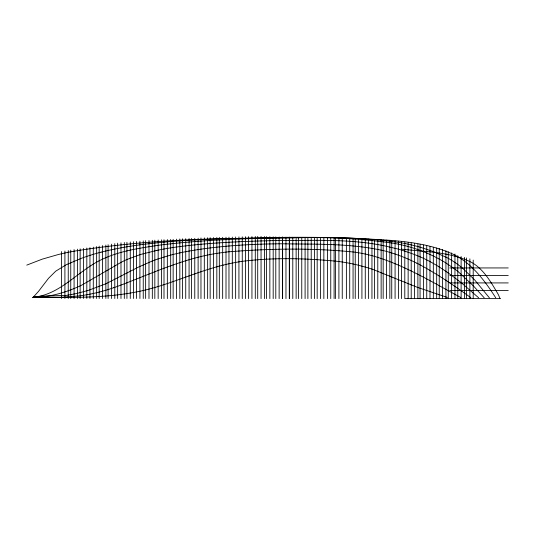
<?xml version="1.0" encoding="UTF-8"?>
<svg xmlns="http://www.w3.org/2000/svg" width="535" height="535" viewBox="0 0 535 535"><rect width="100%" height="100%" fill="white"/><g stroke="black" fill="none" stroke-linecap="round" stroke-linejoin="round"><path stroke-width="0.8" d="M433.33 298.61L433.33 247.244M33.009 297.473L38.46 291.441L48.484 278.354L55.707 271.191L66.22 264.731L81.42 258.291A214.334 214.334 0 0 1 101.055 252.159M26.75 265.119L42.218 259.154L58.141 254.573A242.181 242.181 0 0 1 76.191 250.835C124.521 243.178 173.434 239.68 222.333 238.724M113.835 287.703C149.305 274.916 183.672 257.536 221.497 252.707A212.716 212.716 0 0 1 227.602 251.905C269.72 248.487 312.3 247.812 354.371 252.105A149.686 149.686 0 0 1 372.574 255.83C404.065 264.778 432.226 282.132 460.829 297.534M101.055 252.166C138.96 242.696 178.148 240.73 217.016 238.864M223.202 265.106C193.79 272.389 166.398 286.299 136.519 291.923C102.426 298.597 67.47 297.38 32.929 297.306L61.645 297.206L77.97 296.022M156.508 250.487L140.591 254.459L127.016 259.462A101.958 101.958 0 0 0 121.438 262.143L82.203 284.887A111.226 111.226 0 0 1 76.592 287.502C62.822 293.314 48.056 297.386 33.009 297.306L40.814 296.169L66.44 295.394L76.525 293.541L88.476 290.344L105.823 283.817L138.699 266.992L151.953 261.154A154.214 154.214 0 0 1 157.765 259.014L169.541 255.409A215.926 215.926 0 0 1 189.664 250.962C220.072 245.719 250.922 244.007 281.738 243.773C315.155 244.415 349.074 243.164 381.943 250.333M33.009 297.306C60.809 294.798 78.284 270.168 102.452 259.201C120.502 250.681 140.538 248.006 160.079 245.043C204.791 239.606 249.919 238.162 294.925 237.814M218.22 238.851L220.273 238.784M221.129 238.737L226.439 238.61M245.09 238.276C279.685 236.972 314.326 237.018 348.914 238.015C384.217 240.208 421.433 239.499 454.168 254.693A78.712 78.712 0 0 1 471.041 266.59C480.791 275.665 488.589 286.606 495.724 297.788M223.182 238.677L228.498 238.563M227.301 238.583L243.913 238.289M243.017 238.322C295.434 238.149 348.211 234.852 400.274 242.656A188.835 188.835 0 0 1 420.483 247.284L434.193 251.845L447.407 257.87A92.294 92.294 0 0 1 462.742 268.336L474.605 279.852L489.378 297.821M229.375 238.543L231.454 238.503M239.76 238.363L241.833 238.329M232.631 238.49L238.864 238.396M296.972 237.794C329.821 236.918 362.85 238.677 395.358 243.512M449.808 267.941L508.25 267.941M449.808 275.431L508.25 275.431M449.808 282.921L508.25 282.921M449.808 290.411L508.25 290.411M500.519 298.61L404.794 298.61L404.794 242.067M401.471 249.156C424.823 251.818 449.587 251.637 471.168 262.183A39.068 39.068 0 0 1 477.033 266.076C486.094 273.479 491.986 283.838 497.864 293.755A38.881 38.881 0 0 1 498.64 295.253L499.911 298.296M447.387 297.44L417.494 287.375L373.37 269.593A156.247 156.247 0 0 0 367.505 267.687L357.621 265.019A185.986 185.986 0 0 0 337.304 261.327C306.134 258.251 274.515 257.435 243.365 261.187A195.73 195.73 0 0 0 223.202 265.119M416.839 263.14C435.804 273.037 453.586 285.108 470.847 297.694M478.611 297.748L462.808 284.038A304.783 304.783 0 0 0 455.673 278.474C443.582 269.326 430.775 260.879 416.571 255.382A185.805 185.805 0 0 0 410.78 253.162L402.929 250.514A161.751 161.751 0 0 0 396.977 248.788L384.946 245.953A286.747 286.747 0 0 0 378.874 244.769C345.242 238.704 310.882 240.676 276.889 240.529C242.094 241.359 207.219 242.636 172.718 247.551A273.913 273.913 0 0 0 156.508 250.494M484.202 297.788L473.274 285.79L458.756 272.188A105.348 105.348 0 0 0 453.881 268.356L445.314 262.578A146.643 146.643 0 0 0 395.345 243.606M469.87 298.61L469.87 258.86M451.62 298.61L451.62 252.894M473.207 260.077L473.207 298.61M466.533 257.93L466.533 298.61M464.46 257.388L464.46 298.61M461.116 256.506L461.116 298.61M457.779 255.623L457.779 298.61M454.957 253.978L454.957 298.61M448.276 251.691L448.276 298.61M445.922 250.801L445.922 298.61M442.579 249.544L442.579 298.61M439.242 248.548L439.242 298.61M436.674 247.986L436.674 298.61M429.993 246.481L429.993 298.61M426.743 245.672L426.743 298.61M423.406 245.07L423.406 298.61M420.062 244.522L420.062 298.61M417.882 244.154L417.882 298.61M414.545 243.612L414.545 298.61M411.208 243.064L411.208 298.61M408.138 242.549L408.138 298.61M401.457 241.593L401.457 298.61M398.421 241.211L398.421 298.61M395.084 240.937L395.084 298.61M391.74 240.61L391.74 298.61M389.848 240.436L389.848 298.61M386.511 240.141L386.511 298.61M383.167 239.954L383.167 298.61M381.134 239.867L381.134 298.61M377.79 239.647L377.79 298.61M374.453 239.439L374.453 298.61M371.952 239.292L371.952 298.61M368.615 239.112L368.615 298.61M365.271 238.984L365.271 298.61M361.921 238.864L361.921 298.61M358.577 238.737L358.577 298.61M355.24 238.61L355.24 298.61M353.06 238.53L353.06 298.61M349.723 238.456L349.723 298.61M346.379 238.376L346.379 298.61M342.246 238.262L342.246 298.61M338.902 238.195L338.902 298.61M335.565 238.128L335.565 298.61M334.094 238.102L334.094 298.61M330.757 238.035L330.757 298.61M327.413 237.961L327.413 298.61M323.849 237.888L323.849 298.61M320.512 237.814L320.512 298.61M317.168 237.747L317.168 298.61M314.56 237.68L314.56 298.61M311.223 237.593L311.223 298.61M307.886 237.54L307.886 298.61M305.097 237.493L305.097 298.61M301.76 237.44L301.76 298.61M298.416 237.386L298.416 298.61M296.129 237.346L296.129 298.61M292.792 237.293L292.792 298.61M289.455 237.239L289.455 298.61M289.301 237.232L289.301 298.61M285.964 237.179L285.964 298.61M282.62 237.085L282.62 298.61M282.467 237.079L282.467 298.61M279.13 236.978L279.13 298.61M275.792 236.878L275.792 298.61M273.184 236.798L273.184 298.61M269.847 236.697L269.847 298.61M266.504 236.597L266.504 298.61M264.397 236.537L264.397 298.61M261.053 236.437L261.053 298.61M257.716 236.376L257.716 298.61M255.289 236.443L255.289 298.61M251.945 236.537L251.945 298.61M248.608 236.624L248.608 298.61M245.612 236.711L245.612 298.61M242.268 236.804L242.268 298.61M238.931 236.885L238.931 298.61M235.647 236.972L235.647 298.61M232.31 237.065L232.31 298.61M228.967 237.145L228.967 298.624M226.004 237.219L226.004 298.61M222.667 237.306L222.667 298.61M219.323 237.4L219.323 298.61M216.829 237.466L216.829 298.61M213.485 237.54L213.485 298.61M210.148 237.62L210.148 298.61M207.647 237.727L207.647 298.61M204.31 237.868L204.31 298.61M200.966 237.961L200.966 298.624M198.111 238.169L198.111 298.61M194.773 238.322L194.773 298.61M191.43 238.436L191.43 298.61M189.076 238.53L189.076 298.61M185.732 238.65L185.732 298.61M182.395 238.784L182.395 298.61M179.827 238.918L179.827 298.61M176.483 239.132L176.483 298.61M173.146 239.332L173.146 298.61M170.678 239.439L170.678 298.61M167.341 239.56L167.341 298.61M163.998 239.7L163.998 298.61M161.503 239.827L161.503 298.61M158.159 239.994L158.159 298.61M154.822 240.161L154.822 298.61M152.321 240.289L152.321 298.61M148.984 240.442L148.984 298.61M145.64 240.61L145.64 298.523M143.246 240.85L143.246 298.523M139.909 241.145L139.909 298.523M136.565 241.432L136.565 298.523M133.603 241.68L133.603 298.523M130.266 241.974L130.266 298.53M126.929 242.281L126.929 298.53M124.321 242.509L124.321 298.53M120.984 242.803L120.984 298.53M117.64 243.144L117.64 298.53M114.784 243.606L114.784 298.53M111.447 244.147L111.447 298.53M108.103 244.696L108.103 298.537M105.856 245.043L105.856 298.537M102.513 245.565L102.513 298.537M99.176 246.127L99.176 298.537M96.641 246.561L96.641 298.537M93.297 247.116L93.297 298.537M89.96 247.611L89.96 298.543M86.817 248.013L86.817 298.543M83.48 248.441L83.48 298.55M80.143 248.849L80.143 298.55M77.428 249.176L77.428 298.557M74.084 249.577L74.084 298.557M70.747 250.119L70.747 298.563M68.246 250.507L68.246 298.563M64.909 251.035L64.909 298.57M61.565 251.564L61.565 298.57M381.963 250.246A158.714 158.714 0 0 1 416.805 263.207M113.821 287.663A172.558 172.558 0 0 1 77.976 296.089"/></g></svg>
